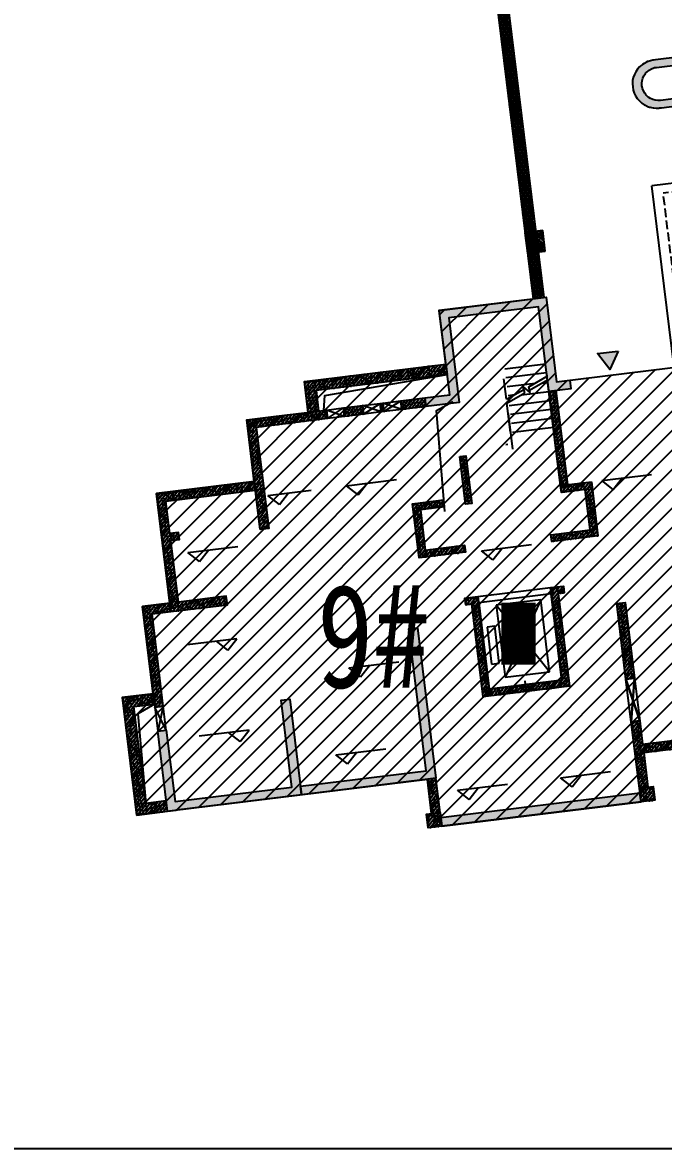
# Model space of a CAD drawing. Extents: x -1338203 to 1886333, y -783476 to 1038610.
# Drawn here: x 750137 to 768723, y -19335 to 13297 of the extents above; entities that cross this region are included whole.
import ezdxf
from ezdxf.enums import TextEntityAlignment as Align

# ---------------------------------------------------------------- set-up
doc = ezdxf.new("R2010")
doc.units = 0
doc.header["$LTSCALE"] = 1000
doc.header["$MEASUREMENT"] = 0
doc.linetypes.add('A-001-平面B2$0$__DASH', pattern=[0.35, 0.25, -0.1])
for name, color, linetype, plot in [('0A-X-AREA', 6, 'Continuous', False), ('A-001-主楼相对位置参照$0$AAD-A-MARK', 6, 'Continuous', False), ('A-001-主楼组合参照B1$0$0A-X-AREA', 6, 'Continuous', False), ('A-001-平面参照B1$0$AAD-A-PROOF', 30, 'Continuous', False), ('A-09-平面B1$0$A01-125-交通核文字编号B2$0$AAD-A-MARK', 6, 'Continuous', False), ('A-09-平面B1$0$AAD-A-MARK', 6, 'Continuous', False), ('S-09-墙柱B1_1(QB)$0$AAD-A-MARK', 6, 'Continuous', False), ('S001南区墙柱$0$S001-墙柱B1_1$0$0S-A-TIPS', 10, 'Continuous', False)]:
    doc.layers.add(name, color=color, linetype=linetype, plot=plot)
for name, color, linetype in [('A-001-平面参照B1$0$0G-NOTE', 4, 'Continuous'), ('A-001-车位参照B1$0$A-001-车位参照B1$0$0A-P-PKNG-CAR(A)', 43, 'Continuous'), ('A-09-平面B1$0$0A-A-SYMB-ELEV', 150, 'Continuous'), ('A-09-平面B1$0$0A-E-EVTR', 2, 'Continuous'), ('A-09-平面B1$0$0A-E-STRS', 2, 'Continuous'), ('A-09-平面B1$0$0A-O-HOLE', 52, 'Continuous'), ('A-09-平面B1$0$A01-125-交通核文字编号B2$0$0A-A-SYMB-ELEV', 150, 'Continuous'), ('A-FIRE', 7, 'Continuous'), ('p-a-core', 1, 'Continuous'), ('p-a-regular', 5, 'Continuous'), ('S-09-墙柱B1_1(QB)$0$0S-CC-LINE', 52, 'Continuous'), ('S-09-墙柱B1_1(QB)$0$0S-CW-HATCH', 251, 'Continuous'), ('S-09-墙柱B1_1(QB)$0$0S-CW-HATCH-UP', 251, 'Continuous'), ('S-09-墙柱B1_1(QB)$0$0S-CW-LINE', 72, 'Continuous'), ('S-09-墙柱B1_1(QB)$0$0S-S-HOLE', 55, 'Continuous'), ('S001南区墙柱$0$0S-CW-HATCH', 251, 'Continuous'), ('S001南区墙柱$0$0S-CW-HATCH-UP', 251, 'Continuous'), ('S001南区墙柱$0$0S-F-WALL-HATCH', 251, 'Continuous'), ('S001南区墙柱$0$0S-F-WALL-HATCH-UP', 251, 'Continuous'), ('S001南区墙柱$0$0S-F-WALL-LINE', 202, 'Continuous'), ('S001南区墙柱$0$S001-墙柱B1_1$0$0S-CC-LINE', 52, 'Continuous'), ('S001南区墙柱$0$S001-墙柱B1_1$0$0S-CW-HATCH-UP', 251, 'Continuous'), ('S001地下一墙柱$0$DIM', 3, 'Continuous'), ('地面指向箭头', 7, 'Continuous')]:
    doc.layers.add(name, color=color, linetype=linetype)
doc.styles.add('A-001-平面参照B1$0$AAD-HT', font='simhei.ttf', dxfattribs={"width": 0.6})
doc.styles.add('S001南区墙柱$0$S001-墙柱B1_1$0$AAD-S', font='aad-s.shx', dxfattribs={"width": 0.7, "bigfont": 'aad-hztxt.shx'})
pattern_1 = [(45, (-944324.16, 391978.14), (-53.0330086, 53.0330086), []), (50, (-944324.16, 391978.14), (215.178055, -18.82564), [22.5, -247.5]), (355, (-944324.16, 391978.14), (-41.6254, 225.65764), [18, -198]), (100.4514, (-944306.23, 391976.57), (173.552815, 206.831863), [19.122057, -210.342634]), (46.1842, (-944324.16, 392038.14), (320.172315, -49.655704), [33.75, -371.25]), (96.6356, (-944297.48, 392034), (280.39881, 292.23536), [28.68309, -315.5139]), (351.1842, (-944324.16, 392038.14), (280.39858, 292.23558), [27, -297]), (21, (-944294.16, 392023.14), (179.072116, -120.785667), [22.5, -247.5]), (326, (-944294.16, 392023.14), (72.9946, 217.545014), [18, -198]), (71.4514, (-944279.24, 392013.08), (252.06679, 96.75915), [19.122057, -210.342634]), (37.5, (-944324.16, 391978.14), (3.6479566, 99.868156), [0, -195.6, 0, -201, 0, -198.75]), (7.5, (-944324.16, 391978.14), (78.920861, 118.323514), [0, -114.6, 0, -191.1, 0, -75.75]), (327.5, (-944391.06, 391978.14), (160.146731, -6.7664615), [0, -75, 0, -234, 0, -310.5]), (317.5, (-944421.06, 391978.14), (174.95585, 30.031495), [0, -97.5, 0, -155.4, 0, -220.5])]
pattern_2 = [(45, (-21700, 0), (-53.033, 53.033), []), (50, (-21700, 0), (215.178, -18.8256), [22.5, -247.5]), (355, (-21700, 0), (-41.6254, 225.6576), [18, -198]), (100.4514, (-21682.07, -1.57), (173.5528, 206.832), [19.122, -210.3426]), (46.1842, (-21700, 60), (320.1723, -49.6557), [33.75, -371.25]), (96.6356, (-21673.32, 55.86), (280.399, 292.2354), [28.683, -315.514]), (351.1842, (-21700, 60), (280.3986, 292.2356), [27, -297]), (21, (-21670, 45), (179.0721, -120.7857), [22.5, -247.5]), (326, (-21670, 45), (72.9946, 217.545), [18, -198]), (71.4514, (-21655.08, 34.93), (252.0668, 96.7591), [19.122, -210.3426]), (37.5, (-21700, 0), (3.64796, 99.86816), [0, -195.6, 0, -201, 0, -198.75]), (7.5, (-21700, 0), (78.92086, 118.3235), [0, -114.6, 0, -191.1, 0, -75.75]), (327.5, (-21766.9, 0), (160.14673, -6.76646), [0, -75, 0, -234, 0, -310.5]), (317.5, (-21796.9, 0), (174.9559, 30.0315), [0, -97.5, 0, -155.4, 0, -220.5])]

# ---------------------------------------------------------------- blocks, each defined once
blk = doc.blocks.new('A-001-平面参照B1')
at = {"layer": 'A-001-平面参照B1$0$AAD-A-PROOF', "ltscale": 0.002}
blk.add_lwpolyline([(-1650, -299683), (-1154, -299620), (-1080, -300217), (-1577, -300278), (-1651, -299683)], dxfattribs=at)
at = {"layer": 'A-001-平面参照B1$0$0G-NOTE', "style": 'A-001-平面参照B1$0$AAD-HT', "width": 0.8}
blk.add_text('9#', height=3000, rotation=0, dxfattribs=at).set_placement((-7691, -311370), align=Align.MIDDLE_LEFT)
blk = doc.blocks.new('S001南区墙柱$0$AAD_BLOCK_20230215093950878')
at = {"layer": 'S001南区墙柱$0$0S-CW-HATCH'}
h = blk.add_hatch(color=256, dxfattribs=at)
h.dxf.hatch_style = 1
h.paths.add_polyline_path([(-300, -250), (300, -250), (300, 250), (-300, 250)])
at = {"layer": 'S001南区墙柱$0$0S-CW-HATCH-UP'}
h = blk.add_hatch(dxfattribs=at)
h.set_pattern_fill('钢筋混凝土', color=256, scale=30, pattern_type=2)
h.set_pattern_definition([(45, (-42203.53, -84001.15), (-106.06602, 106.06602), []), (50, (-42203.53, -84001.15), (215.17805, -18.82564), [22.5, -247.5]), (355, (-42203.53, -84001.15), (-41.6254, 225.65764), [18, -198]), (100.4514, (-42185.6, -84002.72), (173.5528, 206.83186), [19.12206, -210.34263]), (46.1842, (-42203.53, -83941.15), (320.1723, -49.6557), [33.75, -371.25]), (96.6356, (-42176.85, -83945.3), (280.3988, 292.2354), [28.6831, -315.5139]), (351.1842, (-42203.53, -83941.15), (280.3986, 292.2356), [27, -297]), (21, (-42173.53, -83956.15), (179.0721, -120.78567), [22.5, -247.5]), (326, (-42173.53, -83956.15), (72.9946, 217.545), [18, -198]), (71.4514, (-42158.6, -83966.21), (252.0668, 96.75915), [19.12206, -210.34263]), (37.5, (-42203.53, -84001.15), (3.647957, 99.868156), [1.5, -195.6, 1.5, -201, 1.5, -198.75]), (7.5, (-42203.53, -84001.15), (78.92086, 118.32351), [1.5, -114.6, 1.5, -191.1, 1.5, -75.75]), (327.5, (-42270.43, -84001.15), (160.14673, -6.76646), [1.5, -75, 1.5, -234, 1.5, -310.5]), (317.5, (-42300.43, -84001.15), (174.95585, 30.0315), [1.5, -97.5, 1.5, -155.4, 1.5, -220.5])])
h.paths.add_polyline_path([(-300, -250), (300, -250), (300, 250), (-300, 250)])
at = {"layer": 'S001南区墙柱$0$S001-墙柱B1_1$0$0S-CW-HATCH-UP', "transparency": 33554661}
h = blk.add_hatch(dxfattribs=at)
h.set_pattern_fill('钢筋混凝土', color=0, scale=30)
h.set_pattern_definition([(45, (48108.52, -15514.205), (-53.03301, 53.03301), []), (50, (48108.52, -15514.2), (215.17805, -18.82564), [22.5, -247.5]), (355, (48108.52, -15514.2), (-41.6254, 225.6576), [18, -198]), (100.4514, (48126.45, -15515.77), (173.5528, 206.8319), [19.1221, -210.3426]), (46.1842, (48108.52, -15454.2), (320.1723, -49.6557), [33.75, -371.25]), (96.6356, (48135.2, -15458.34), (280.3988, 292.2354), [28.683, -315.514]), (351.1842, (48108.52, -15454.2), (280.3986, 292.2356), [27, -297]), (21, (48138.52, -15469.2), (179.0721, -120.78567), [22.5, -247.5]), (326, (48138.52, -15469.2), (72.9946, 217.545), [18, -198]), (71.4514, (48153.44, -15479.27), (252.0668, 96.75915), [19.1221, -210.3426]), (37.5, (48108.52, -15514.205), (3.64796, 99.86816), [0, -195.6, 0, -201, 0, -198.75]), (7.5, (48108.52, -15514.2), (78.92086, 118.32351), [0, -114.6, 0, -191.1, 0, -75.75]), (327.5, (48041.62, -15514.205), (160.14673, -6.76646), [0, -75, 0, -234, 0, -310.5]), (317.5, (48011.62, -15514.2), (174.95585, 30.0315), [0, -97.5, 0, -155.4, 0, -220.5])])
h.paths.add_polyline_path([(-300, -250), (300, -250), (300, 250), (-300, 250)])
at = {"layer": 'S001南区墙柱$0$S001-墙柱B1_1$0$0S-A-TIPS'}
for p, q in [((-300, 250), (300, -250)), ((300, 250), (-300, -250))]:
    blk.add_line(p, q, dxfattribs=at)
at = {"layer": 'S001南区墙柱$0$S001-墙柱B1_1$0$0S-CC-LINE'}
blk.add_lwpolyline([(-300, -250), (300, -250), (300, 250), (-300, 250)], close=True, dxfattribs=at)
at = {"layer": 'S001南区墙柱$0$S001-墙柱B1_1$0$0S-A-TIPS', "style": 'S001南区墙柱$0$S001-墙柱B1_1$0$AAD-S', "width": 0.7}
blk.add_text('500x600', height=75, dxfattribs=at).set_placement((-45, -187), align=Align.MIDDLE_CENTER)
blk = doc.blocks.new('S001南区墙柱')
at = {"layer": 'S001南区墙柱$0$0S-F-WALL-HATCH'}
h = blk.add_hatch(color=256, dxfattribs=at)
h.dxf.hatch_style = 1
h.paths.add_polyline_path([(30304, 68261), (31072, 68261), (36324, 25487), (335, 21067), (1996, 7539), (1698, 7502), (0, 21328), (35990, 25748), (30805, 67961), (30304, 67961)])
at = {"layer": 'S001南区墙柱$0$0S-F-WALL-HATCH-UP'}
h = blk.add_hatch(dxfattribs=at)
h.set_pattern_fill('NET3', color=256, scale=30)
h.set_pattern_definition([(0, (0, 0), (0, 95.25), []), (60, (0, 0), (-82.48892, 47.625), []), (120, (0, 0), (-82.48892, -47.625), [])])
h.paths.add_polyline_path([(30304, 68261), (31072, 68261), (36324, 25487), (335, 21067), (1996, 7539), (1698, 7502), (0, 21328), (35990, 25748), (30805, 67961), (30304, 67961)])
at = {"layer": 'S001南区墙柱$0$0S-F-WALL-LINE', "elevation": 3370}
blk.add_lwpolyline([(30304, 68261), (31072, 68261), (36324, 25487), (335, 21067), (1996, 7539), (1698, 7502), (0, 21328), (35990, 25748), (30805, 67961), (30304, 67961)], close=True, dxfattribs=at)
at = {"rotation": 97.16641727359904}
blk.add_blockref('S001南区墙柱$0$AAD_BLOCK_20230215093950878', (1749, 9151, 3370), dxfattribs=at)
blk = doc.blocks.new('S-09-墙柱B1_1(QB)')
at = {"layer": 'S-09-墙柱B1_1(QB)$0$0S-CW-HATCH'}
h = blk.add_hatch(color=256, dxfattribs=at)
h.dxf.hatch_style = 1
h.paths.add_polyline_path([(-23590, 8690), (-22860, 8690), (-22860, 11160), (-19740, 11160), (-19740, 8690), (-19350, 8690), (-19350, 8440), (-19990, 8440), (-19990, 10910), (-22610, 10910), (-22610, 8440), (-23590, 8440)])
h = blk.add_hatch(color=256, dxfattribs=at)
h.dxf.hatch_style = 1
h.paths.add_polyline_path([(-22860, 9290), (-26690, 9290), (-26690, 8690), (-26990, 8690), (-26990, 9590), (-22860, 9590)])
h = blk.add_hatch(color=256, dxfattribs=at)
h.dxf.hatch_style = 1
h.paths.add_polyline_path([(-28790, 5490), (-28790, 8690), (-28010, 8690), (-28010, 8440), (-28540, 8440), (-28540, 5490)])
h = blk.add_hatch(color=256, dxfattribs=at)
h.dxf.hatch_style = 1
h.paths.add_polyline_path([(-28010, 8690), (-26460, 8690), (-26460, 8440), (-28010, 8440)])
h = blk.add_hatch(color=256, dxfattribs=at)
h.dxf.hatch_style = 1
h.paths.add_polyline_path([(-25960, 8690), (-25410, 8690), (-25410, 8440), (-25960, 8440)])
h = blk.add_hatch(color=256, dxfattribs=at)
h.dxf.hatch_style = 1
h.paths.add_polyline_path([(-24890, 8690), (-24810, 8690), (-24810, 8440), (-24890, 8440)])
h = blk.add_hatch(color=256, dxfattribs=at)
h.dxf.hatch_style = 1
h.paths.add_polyline_path([(-24291, 8690), (-23590, 8690), (-23590, 8440), (-24291, 8440)])
h = blk.add_hatch(color=256, dxfattribs=at)
h.dxf.hatch_style = 1
h.paths.add_polyline_path([(-19790, 5690), (-19990, 5690), (-19990, 8440), (-19790, 8440)])
h = blk.add_hatch(color=256, dxfattribs=at)
h.dxf.hatch_style = 1
h.paths.add_polyline_path([(-28790, 6640), (-28790, 6890), (-31650, 6890), (-31650, 3440), (-30000, 3440), (-30000, 3690), (-31400, 3690), (-31400, 5490), (-31150, 5490), (-31150, 5690), (-31400, 5690), (-31400, 6640)])
h = blk.add_hatch(color=256, dxfattribs=at)
h.dxf.hatch_style = 1
h.paths.add_polyline_path([(-22790, 6880), (-22610, 6880), (-22610, 5490), (-22790, 5490)])
h = blk.add_hatch(color=256, dxfattribs=at)
h.dxf.hatch_style = 1
h.paths.add_polyline_path([(-24110, 4310), (-22960, 4310), (-22960, 4110), (-23140, 4110), (-24310, 4110), (-24310, 5690), (-23410, 5690), (-23410, 5490), (-24110, 5490)])
h = blk.add_hatch(color=256, dxfattribs=at)
h.dxf.hatch_style = 1
h.paths.add_polyline_path([(-19090, 5690), (-19090, 4110), (-20260, 4110), (-20440, 4110), (-20440, 4310), (-19290, 4310), (-19290, 5490), (-19990, 5490), (-19990, 5690)])
h = blk.add_hatch(color=256, dxfattribs=at)
h.dxf.hatch_style = 1
h.paths.add_polyline_path([(-31650, 3690), (-32450, 3690), (-32450, 750), (-32200, 750), (-32200, 3440), (-31650, 3440)])
h = blk.add_hatch(color=256, dxfattribs=at)
h.dxf.hatch_style = 1
h.paths.add_polyline_path([(-20640, 2790), (-20260, 2790), (-20260, 2590), (-20440, 2590), (-20440, -110), (-22960, -110), (-22960, 2590), (-23140, 2590), (-23140, 2790), (-22760, 2790), (-22760, 90), (-20640, 90)])
h = blk.add_hatch(color=256, dxfattribs=at)
h.dxf.hatch_style = 1
h.paths.add_polyline_path([(-24610, -2290), (-28540, -2290), (-28540, -2040), (-24860, -2040), (-24860, 2100), (-24610, 2100)])
h = blk.add_hatch(color=256, dxfattribs=at)
h.dxf.hatch_style = 1
h.paths.add_polyline_path([(-18790, 2100), (-18540, 2100), (-18540, -110), (-18790, -110)])
h = blk.add_hatch(color=256, dxfattribs=at)
h.dxf.hatch_style = 1
h.paths.add_polyline_path([(-32450, -1990), (-33050, -1990), (-33050, 840), (-32450, 840), (-32450, 1140), (-33350, 1140), (-33350, -2290), (-32450, -2290)])
h = blk.add_hatch(color=256, dxfattribs=at)
h.dxf.hatch_style = 1
h.paths.add_polyline_path([(-32450, -2290), (-32450, 50), (-32200, 50), (-32200, -2040), (-28790, -2040), (-28790, 500), (-28540, 500), (-28540, -2290), (-32200, -2290)])
h = blk.add_hatch(color=256, dxfattribs=at)
h.dxf.hatch_style = 1
h.paths.add_polyline_path([(-18540, -2040), (-18540, -1360), (-18790, -1360), (-18790, -2290), (-14860, -2290), (-14860, -2040)])
h = blk.add_hatch(color=256, dxfattribs=at)
h.dxf.hatch_style = 1
h.paths.add_polyline_path([(-24610, -2290), (-24860, -2290), (-24860, -3290), (-24610, -3290)])
h = blk.add_hatch(color=256, dxfattribs=at)
h.dxf.hatch_style = 1
h.paths.add_polyline_path([(-18540, -3290), (-18790, -3290), (-18790, -2290), (-18540, -2290)])
h = blk.add_hatch(color=256, dxfattribs=at)
h.dxf.hatch_style = 1
h.paths.add_polyline_path([(-25010, -3290), (-24610, -3290), (-24610, -3690), (-25010, -3690)])
h = blk.add_hatch(color=256, dxfattribs=at)
h.dxf.hatch_style = 1
h.paths.add_polyline_path([(-24610, -3690), (-18790, -3690), (-18790, -3440), (-24610, -3440)])
h = blk.add_hatch(color=256, dxfattribs=at)
h.dxf.hatch_style = 1
h.paths.add_polyline_path([(-18790, -3290), (-18390, -3290), (-18390, -3690), (-18790, -3690)])
at = {"layer": 'S-09-墙柱B1_1(QB)$0$0S-CW-HATCH-UP'}
h = blk.add_hatch(dxfattribs=at)
h.set_pattern_fill('钢筋混凝土', color=256, scale=30)
h.set_pattern_definition(pattern_2)
h.paths.add_polyline_path([(-23590, 8690), (-22860, 8690), (-22860, 11160), (-19740, 11160), (-19740, 8690), (-19350, 8690), (-19350, 8440), (-19990, 8440), (-19990, 10910), (-22610, 10910), (-22610, 8440), (-23590, 8440)])
h = blk.add_hatch(dxfattribs=at)
h.set_pattern_fill('钢筋混凝土', color=256, scale=30)
h.set_pattern_definition([(45, (1e-07, -3656.36), (-53.033, 53.033), []), (50, (1e-07, -3656.36), (215.1781, -18.8256), [22.5, -247.5]), (355, (1e-07, -3656.36), (-41.6254, 225.6576), [18, -198]), (100.4514, (17.93, -3657.93), (173.5528, 206.8319), [19.122, -210.3426]), (46.1842, (1e-07, -3596.36), (320.1723, -49.6557), [33.75, -371.25]), (96.6356, (26.68, -3600.5), (280.3988, 292.2354), [28.683, -315.514]), (351.1842, (1e-07, -3596.36), (280.3986, 292.2356), [27, -297]), (21, (30, -3611.36), (179.0721, -120.7857), [22.5, -247.5]), (326, (30, -3611.36), (72.9946, 217.545), [18, -198]), (71.4514, (44.92, -3621.42), (252.0668, 96.7591), [19.122, -210.3426]), (37.5, (1e-07, -3656.36), (3.64796, 99.86816), [0, -195.6, 0, -201, 0, -198.75]), (7.5, (1e-07, -3656.36), (78.92086, 118.3235), [0, -114.6, 0, -191.1, 0, -75.75]), (327.5, (-66.9, -3656.36), (160.14673, -6.76646), [0, -75, 0, -234, 0, -310.5]), (317.5, (-96.9, -3656.36), (174.95585, 30.0315), [0, -97.5, 0, -155.4, 0, -220.5])])
h.paths.add_polyline_path([(-22860, 9290), (-26690, 9290), (-26690, 8690), (-26990, 8690), (-26990, 9590), (-22860, 9590)])
h = blk.add_hatch(dxfattribs=at)
h.set_pattern_fill('钢筋混凝土', color=256, scale=30)
h.set_pattern_definition(pattern_2)
h.paths.add_polyline_path([(-28790, 5490), (-28790, 8690), (-28010, 8690), (-28010, 8440), (-28540, 8440), (-28540, 5490)])
h = blk.add_hatch(dxfattribs=at)
h.set_pattern_fill('钢筋混凝土', color=256, scale=30)
h.set_pattern_definition([(45, (-21700, 49394.454), (-53.03301, 53.03301), []), (50, (-21700, 49394.45), (215.17805, -18.82564), [22.5, -247.5]), (355, (-21700, 49394.45), (-41.6254, 225.6576), [18, -198]), (100.4514, (-21682.07, 49392.89), (173.5528, 206.8319), [19.122, -210.3426]), (46.1842, (-21700, 49454.45), (320.1723, -49.6557), [33.75, -371.25]), (96.6356, (-21673.32, 49450.32), (280.3988, 292.2354), [28.683, -315.514]), (351.1842, (-21700, 49454.45), (280.3986, 292.2356), [27, -297]), (21, (-21670, 49439.45), (179.0721, -120.7857), [22.5, -247.5]), (326, (-21670, 49439.45), (72.9946, 217.545), [18, -198]), (71.4514, (-21655.08, 49429.39), (252.0668, 96.7591), [19.122, -210.3426]), (37.5, (-21700, 49394.454), (3.64796, 99.86816), [0, -195.6, 0, -201, 0, -198.75]), (7.5, (-21700, 49394.45), (78.92086, 118.3235), [0, -114.6, 0, -191.1, 0, -75.75]), (327.5, (-21766.9, 49394.454), (160.14673, -6.76646), [0, -75, 0, -234, 0, -310.5]), (317.5, (-21796.9, 49394.45), (174.95585, 30.0315), [0, -97.5, 0, -155.4, 0, -220.5])])
h.paths.add_polyline_path([(-28010, 8690), (-26460, 8690), (-26460, 8440), (-28010, 8440)])
h = blk.add_hatch(dxfattribs=at)
h.set_pattern_fill('钢筋混凝土', color=256, scale=30)
h.set_pattern_definition([(45, (-19650.21, 49394.454), (-53.03301, 53.03301), []), (50, (-19650.21, 49394.45), (215.17805, -18.82564), [22.5, -247.5]), (355, (-19650.2, 49394.45), (-41.6254, 225.6576), [18, -198]), (100.4514, (-19632.28, 49392.89), (173.5528, 206.8319), [19.122, -210.3426]), (46.1842, (-19650.2, 49454.45), (320.1723, -49.6557), [33.75, -371.25]), (96.6356, (-19623.53, 49450.32), (280.3988, 292.2354), [28.683, -315.514]), (351.1842, (-19650.2, 49454.45), (280.3986, 292.2356), [27, -297]), (21, (-19620.21, 49439.45), (179.0721, -120.7857), [22.5, -247.5]), (326, (-19620.2, 49439.45), (72.9946, 217.545), [18, -198]), (71.4514, (-19605.29, 49429.39), (252.0668, 96.7591), [19.122, -210.3426]), (37.5, (-19650.21, 49394.454), (3.64796, 99.86816), [0, -195.6, 0, -201, 0, -198.75]), (7.5, (-19650.21, 49394.45), (78.92086, 118.3235), [0, -114.6, 0, -191.1, 0, -75.75]), (327.5, (-19717.11, 49394.454), (160.14673, -6.76646), [0, -75, 0, -234, 0, -310.5]), (317.5, (-19747.11, 49394.45), (174.95585, 30.0315), [0, -97.5, 0, -155.4, 0, -220.5])])
h.paths.add_polyline_path([(-25960, 8690), (-25410, 8690), (-25410, 8440), (-25960, 8440)])
h = blk.add_hatch(dxfattribs=at)
h.set_pattern_fill('钢筋混凝土', color=256, scale=30)
h.set_pattern_definition([(45, (-18580, 49394.455), (-53.03301, 53.03301), []), (50, (-18580, 49394.46), (215.17805, -18.82564), [22.5, -247.5]), (355, (-18580, 49394.46), (-41.6254, 225.6576), [18, -198]), (100.4514, (-18562.07, 49392.89), (173.5528, 206.8319), [19.122, -210.3426]), (46.1842, (-18580, 49454.46), (320.1723, -49.6557), [33.75, -371.25]), (96.6356, (-18553.32, 49450.32), (280.3988, 292.2354), [28.683, -315.514]), (351.1842, (-18580, 49454.46), (280.3986, 292.2356), [27, -297]), (21, (-18550, 49439.46), (179.0721, -120.7857), [22.5, -247.5]), (326, (-18550, 49439.46), (72.9946, 217.545), [18, -198]), (71.4514, (-18535.08, 49429.4), (252.0668, 96.7591), [19.122, -210.3426]), (37.5, (-18580, 49394.455), (3.64796, 99.86816), [0, -195.6, 0, -201, 0, -198.75]), (7.5, (-18580, 49394.46), (78.92086, 118.3235), [0, -114.6, 0, -191.1, 0, -75.75]), (327.5, (-18646.9, 49394.455), (160.14673, -6.76646), [0, -75, 0, -234, 0, -310.5]), (317.5, (-18676.9, 49394.46), (174.95585, 30.0315), [0, -97.5, 0, -155.4, 0, -220.5])])
h.paths.add_polyline_path([(-24890, 8690), (-24810, 8690), (-24810, 8440), (-24890, 8440)])
h = blk.add_hatch(dxfattribs=at)
h.set_pattern_fill('钢筋混凝土', color=256, scale=30)
h.set_pattern_definition([(45, (-17980.575, 49394.455), (-53.03301, 53.03301), []), (50, (-17980.58, 49394.46), (215.17805, -18.82564), [22.5, -247.5]), (355, (-17980.58, 49394.46), (-41.6254, 225.6576), [18, -198]), (100.4514, (-17962.64, 49392.89), (173.5528, 206.8319), [19.122, -210.3426]), (46.1842, (-17980.58, 49454.46), (320.1723, -49.6557), [33.75, -371.25]), (96.6356, (-17953.9, 49450.32), (280.3988, 292.2354), [28.683, -315.514]), (351.1842, (-17980.58, 49454.46), (280.3986, 292.2356), [27, -297]), (21, (-17950.58, 49439.46), (179.0721, -120.7857), [22.5, -247.5]), (326, (-17950.58, 49439.46), (72.9946, 217.545), [18, -198]), (71.4514, (-17935.65, 49429.4), (252.0668, 96.7591), [19.122, -210.3426]), (37.5, (-17980.575, 49394.455), (3.64796, 99.86816), [0, -195.6, 0, -201, 0, -198.75]), (7.5, (-17980.58, 49394.46), (78.92086, 118.3235), [0, -114.6, 0, -191.1, 0, -75.75]), (327.5, (-18047.475, 49394.455), (160.14673, -6.76646), [0, -75, 0, -234, 0, -310.5]), (317.5, (-18077.48, 49394.46), (174.95585, 30.0315), [0, -97.5, 0, -155.4, 0, -220.5])])
h.paths.add_polyline_path([(-24291, 8690), (-23590, 8690), (-23590, 8440), (-24291, 8440)])
h = blk.add_hatch(dxfattribs=at)
h.set_pattern_fill('钢筋混凝土', color=256, scale=30)
h.set_pattern_definition([(45, (-5384108.416, 751130.85), (-53.0330086, 53.0330086), []), (50, (-5384108.42, 751130.85), (215.178055, -18.8256405), [22.5, -247.5]), (355, (-5384108.42, 751130.85), (-41.6254, 225.65764), [18, -198]), (100.4514, (-5384090.48, 751129.28), (173.5528145, 206.831863), [19.122057, -210.342634]), (46.1842, (-5384108.42, 751190.85), (320.172315, -49.655704), [33.75, -371.25]), (96.6356, (-5384081.73, 751186.7), (280.398812, 292.235361), [28.683086, -315.5139]), (351.1842, (-5384108.4, 751190.85), (280.398584, 292.23558), [27, -297]), (21, (-5384078.42, 751175.85), (179.0721156, -120.785667), [22.5, -247.5]), (326, (-5384078.42, 751175.85), (72.9946, 217.5450135), [18, -198]), (71.4514, (-5384063.5, 751165.79), (252.0667886, 96.759149), [19.122057, -210.342634]), (37.5, (-5384108.416, 751130.85), (3.6479566, 99.8681561), [0, -195.6, 0, -201, 0, -198.75]), (7.5, (-5384108.42, 751130.85), (78.9208612, 118.3235136), [0, -114.6, 0, -191.1, 0, -75.75]), (327.5, (-5384175.316, 751130.85), (160.1467309, -6.7664615), [0, -75, 0, -234, 0, -310.5]), (317.5, (-5384205.32, 751130.85), (174.9558508, 30.0314947), [0, -97.5, 0, -155.4, 0, -220.5])])
h.paths.add_polyline_path([(-19790, 5690), (-19990, 5690), (-19990, 8440), (-19790, 8440)])
h = blk.add_hatch(dxfattribs=at)
h.set_pattern_fill('钢筋混凝土', color=256, scale=30)
h.set_pattern_definition(pattern_1)
h.paths.add_polyline_path([(-28790, 6640), (-28790, 6890), (-31650, 6890), (-31650, 3440), (-30000, 3440), (-30000, 3690), (-31400, 3690), (-31400, 5490), (-31150, 5490), (-31150, 5690), (-31400, 5690), (-31400, 6640)])
h = blk.add_hatch(dxfattribs=at)
h.set_pattern_fill('钢筋混凝土', color=256, scale=30)
h.set_pattern_definition([(45, (-21700, 0), (-53.033, 53.033), []), (50, (-21700, 0), (215.178, -18.8256), [22.5, -247.5]), (355, (-21700, 0), (-41.6254, 225.6576), [18, -198]), (100.4514, (-21682.07, -1.57), (173.553, 206.832), [19.122, -210.3426]), (46.184, (-21700, 60), (320.172, -49.656), [33.75, -371.25]), (96.6356, (-21673.32, 55.86), (280.399, 292.235), [28.683, -315.514]), (351.184, (-21700, 60), (280.399, 292.236), [27, -297]), (21, (-21670, 45), (179.072, -120.7857), [22.5, -247.5]), (326, (-21670, 45), (72.9946, 217.545), [18, -198]), (71.4514, (-21655.08, 34.93), (252.067, 96.759), [19.122, -210.3426]), (37.5, (-21700, 0), (3.64796, 99.86816), [0, -195.6, 0, -201, 0, -198.75]), (7.5, (-21700, 0), (78.9209, 118.3235), [0, -114.6, 0, -191.1, 0, -75.75]), (327.5, (-21766.9, 0), (160.1467, -6.7665), [0, -75, 0, -234, 0, -310.5]), (317.5, (-21796.9, 0), (174.9559, 30.0315), [0, -97.5, 0, -155.4, 0, -220.5])])
h.paths.add_polyline_path([(-22790, 6880), (-22610, 6880), (-22610, 5490), (-22790, 5490)])
h = blk.add_hatch(dxfattribs=at)
h.set_pattern_fill('钢筋混凝土', color=256, scale=30)
h.set_pattern_definition(pattern_2)
h.paths.add_polyline_path([(-24110, 4310), (-22960, 4310), (-22960, 4110), (-23140, 4110), (-24310, 4110), (-24310, 5690), (-23410, 5690), (-23410, 5490), (-24110, 5490)])
h = blk.add_hatch(dxfattribs=at)
h.set_pattern_fill('钢筋混凝土', color=256, scale=30)
h.set_pattern_definition(pattern_2)
h.paths.add_polyline_path([(-19090, 5690), (-19090, 4110), (-20260, 4110), (-20440, 4110), (-20440, 4310), (-19290, 4310), (-19290, 5490), (-19990, 5490), (-19990, 5690)])
h = blk.add_hatch(dxfattribs=at)
h.set_pattern_fill('钢筋混凝土', color=256, scale=30)
h.set_pattern_definition(pattern_2)
h.paths.add_polyline_path([(-31650, 3690), (-32450, 3690), (-32450, 750), (-32200, 750), (-32200, 3440), (-31650, 3440)])
h = blk.add_hatch(dxfattribs=at)
h.set_pattern_fill('钢筋混凝土', color=256, scale=30)
h.set_pattern_definition(pattern_1)
h.paths.add_polyline_path([(-20640, 2790), (-20260, 2790), (-20260, 2590), (-20440, 2590), (-20440, -110), (-22960, -110), (-22960, 2590), (-23140, 2590), (-23140, 2790), (-22760, 2790), (-22760, 90), (-20640, 90)])
h = blk.add_hatch(dxfattribs=at)
h.set_pattern_fill('钢筋混凝土', color=256, scale=30)
h.set_pattern_definition(pattern_1)
h.paths.add_polyline_path([(-24610, -2290), (-28540, -2290), (-28540, -2040), (-24860, -2040), (-24860, 2100), (-24610, 2100)])
h = blk.add_hatch(dxfattribs=at)
h.set_pattern_fill('钢筋混凝土', color=256, scale=30)
h.set_pattern_definition([(45, (-21700, 1e-11), (-53.033, 53.033), []), (50, (-21700, 1e-11), (215.178, -18.826), [22.5, -247.5]), (355, (-21700, 1e-11), (-41.625, 225.658), [18, -198]), (100.4514, (-21682.07, -1.57), (173.553, 206.832), [19.122, -210.343]), (46.184, (-21700, 60), (320.172, -49.656), [33.75, -371.25]), (96.636, (-21673.32, 55.86), (280.4, 292.235), [28.683, -315.514]), (351.184, (-21700, 60), (280.4, 292.236), [27, -297]), (21, (-21670, 45), (179.072, -120.786), [22.5, -247.5]), (326, (-21670, 45), (72.995, 217.545), [18, -198]), (71.4514, (-21655.08, 34.93), (252.067, 96.759), [19.122, -210.343]), (37.5, (-21700, 1e-11), (3.648, 99.8682), [0, -195.6, 0, -201, 0, -198.75]), (7.5, (-21700, 1e-11), (78.921, 118.3235), [0, -114.6, 0, -191.1, 0, -75.75]), (327.5, (-21766.9, 1e-11), (160.1467, -6.7665), [0, -75, 0, -234, 0, -310.5]), (317.5, (-21796.9, 1e-11), (174.956, 30.0315), [0, -97.5, 0, -155.4, 0, -220.5])])
h.paths.add_polyline_path([(-18790, 2100), (-18540, 2100), (-18540, -110), (-18790, -110)])
h = blk.add_hatch(dxfattribs=at)
h.set_pattern_fill('钢筋混凝土', color=256, scale=30)
h.set_pattern_definition([(45, (7851.425, -0.0007), (-53.03301, 53.03301), []), (50, (7851.43, -0.0007), (215.17805, -18.82564), [22.5, -247.5]), (355, (7851.43, -0.0007), (-41.6254, 225.6576), [18, -198]), (100.4514, (7869.36, -1.57), (173.5528, 206.8319), [19.122, -210.3426]), (46.1842, (7851.43, 60), (320.1723, -49.6557), [33.75, -371.25]), (96.6356, (7878.1, 55.86), (280.3988, 292.2354), [28.683, -315.514]), (351.1842, (7851.43, 60), (280.3986, 292.2356), [27, -297]), (21, (7881.43, 45), (179.0721, -120.7857), [22.5, -247.5]), (326, (7881.43, 45), (72.9946, 217.545), [18, -198]), (71.4514, (7896.35, 34.93), (252.0668, 96.7591), [19.122, -210.3426]), (37.5, (7851.425, -0.0007), (3.64796, 99.86816), [0, -195.6, 0, -201, 0, -198.75]), (7.5, (7851.43, -0.0007), (78.92086, 118.3235), [0, -114.6, 0, -191.1, 0, -75.75]), (327.5, (7784.525, -0.0007), (160.14673, -6.76646), [0, -75, 0, -234, 0, -310.5]), (317.5, (7754.53, -0.0007), (174.95585, 30.0315), [0, -97.5, 0, -155.4, 0, -220.5])])
h.paths.add_polyline_path([(-32450, -1990), (-33050, -1990), (-33050, 840), (-32450, 840), (-32450, 1140), (-33350, 1140), (-33350, -2290), (-32450, -2290)])
h = blk.add_hatch(dxfattribs=at)
h.set_pattern_fill('钢筋混凝土', color=256, scale=30)
h.set_pattern_definition(pattern_2)
h.paths.add_polyline_path([(-32450, -2290), (-32450, 50), (-32200, 50), (-32200, -2040), (-28790, -2040), (-28790, 500), (-28540, 500), (-28540, -2290), (-32200, -2290)])
h = blk.add_hatch(dxfattribs=at)
h.set_pattern_fill('钢筋混凝土', color=256, scale=30)
h.set_pattern_definition([(45, (-944324.16, 391978.14), (-53.0330086, 53.0330086), []), (50, (-944324.16, 391978.14), (215.178055, -18.82564), [22.5, -247.5]), (355, (-944324.16, 391978.14), (-41.6254, 225.65764), [18, -198]), (100.4514, (-944306.23, 391976.57), (173.552815, 206.831863), [19.122057, -210.342634]), (46.1842, (-944324.16, 392038.14), (320.172315, -49.655704), [33.75, -371.25]), (96.6356, (-944297.48, 392034), (280.39881, 292.23536), [28.68309, -315.5139]), (351.1842, (-944324.16, 392038.14), (280.39858, 292.23558), [27, -297]), (21, (-944294.16, 392023.14), (179.072116, -120.785667), [22.5, -247.5]), (326, (-944294.16, 392023.14), (72.9946, 217.545014), [18, -198]), (71.4514, (-944279.24, 392013.08), (252.06679, 96.75915), [19.122057, -210.342634]), (37.5, (-944324.16, 391978.14), (3.6479566, 99.868156), [0, -195.6, 0, -201, 0, -198.75]), (7.5, (-944324.16, 391978.14), (78.920861, 118.323514), [0, -114.6, 0, -191.1, 0, -75.75]), (327.5, (-944391.06, 391978.14), (160.146731, -6.7664615), [0, -75, 0, -234, 0, -310.5]), (317.5, (-944421.06, 391978.14), (174.95585, 30.031495), [0, -97.5, 0, -155.4, 0, -220.5])])
h.paths.add_polyline_path([(-18540, -2040), (-18540, -1360), (-18790, -1360), (-18790, -2290), (-14860, -2290), (-14860, -2040)])
h = blk.add_hatch(dxfattribs=at)
h.set_pattern_fill('钢筋混凝土', color=256, scale=30)
h.set_pattern_definition(pattern_1)
h.paths.add_polyline_path([(-24610, -2290), (-24860, -2290), (-24860, -3290), (-24610, -3290)])
h = blk.add_hatch(dxfattribs=at)
h.set_pattern_fill('钢筋混凝土', color=256, scale=30)
h.set_pattern_definition(pattern_1)
h.paths.add_polyline_path([(-18540, -3290), (-18790, -3290), (-18790, -2290), (-18540, -2290)])
h = blk.add_hatch(dxfattribs=at)
h.set_pattern_fill('钢筋混凝土', color=256, scale=30)
h.set_pattern_definition(pattern_1)
h.paths.add_polyline_path([(-25010, -3290), (-24610, -3290), (-24610, -3690), (-25010, -3690)])
h = blk.add_hatch(dxfattribs=at)
h.set_pattern_fill('钢筋混凝土', color=256, scale=30)
h.set_pattern_definition(pattern_1)
h.paths.add_polyline_path([(-24610, -3690), (-18790, -3690), (-18790, -3440), (-24610, -3440)])
h = blk.add_hatch(dxfattribs=at)
h.set_pattern_fill('钢筋混凝土', color=256, scale=30)
h.set_pattern_definition(pattern_1)
h.paths.add_polyline_path([(-18790, -3290), (-18390, -3290), (-18390, -3690), (-18790, -3690)])
at = {"layer": 'S-09-墙柱B1_1(QB)$0$0S-CC-LINE'}
for points in [[(-25010, -3290), (-24610, -3290), (-24610, -3690), (-25010, -3690)], [(-18790, -3290), (-18390, -3290), (-18390, -3690), (-18790, -3690)]]:
    blk.add_lwpolyline(points, close=True, dxfattribs=at)
at = {"layer": 'S-09-墙柱B1_1(QB)$0$0S-CW-LINE'}
blk.add_line((-32450, -2290), (-32200, -2290), dxfattribs=at)
for points in [[(-23590, 8690), (-22860, 8690), (-22860, 11160), (-19740, 11160), (-19740, 8690), (-19350, 8690), (-19350, 8440), (-19990, 8440), (-19990, 10910), (-22610, 10910), (-22610, 8440), (-23590, 8440)], [(-22860, 9290), (-26690, 9290), (-26690, 8690), (-26990, 8690), (-26990, 9590), (-22860, 9590)], [(-28010, 8690), (-26460, 8690), (-26460, 8440), (-28010, 8440)], [(-25960, 8690), (-25410, 8690), (-25410, 8440), (-25960, 8440)], [(-24890, 8690), (-24810, 8690), (-24810, 8440), (-24890, 8440)], [(-24291, 8690), (-23590, 8690), (-23590, 8440), (-24291, 8440)], [(-19790, 5690), (-19990, 5690), (-19990, 8440), (-19790, 8440)], [(-22790, 6880), (-22610, 6880), (-22610, 5490), (-22790, 5490)], [(-24110, 4310), (-22960, 4310), (-22960, 4110), (-23140, 4110), (-23140, 4110), (-24310, 4110), (-24310, 5690), (-23410, 5690), (-23410, 5490), (-24110, 5490)], [(-19090, 5690), (-19090, 4110), (-20260, 4110), (-20260, 4110), (-20440, 4110), (-20440, 4310), (-19290, 4310), (-19290, 5490), (-19990, 5490), (-19990, 5690)], [(-20640, 2790), (-20260, 2790), (-20260, 2590), (-20440, 2590), (-20440, -110), (-22960, -110), (-22960, 2590), (-23140, 2590), (-23140, 2790), (-22760, 2790), (-22760, 90), (-20640, 90)], [(-24610, -2290), (-28540, -2290), (-28540, -2040), (-24860, -2040), (-24860, 2100), (-24610, 2100)], [(-18790, 2100), (-18540, 2100), (-18540, -110), (-18790, -110)], [(-18540, -2040), (-14860, -2040), (-14860, -2290), (-18790, -2290), (-18790, -1360), (-18540, -1360)], [(-24610, -2290), (-24860, -2290), (-24860, -3290), (-24610, -3290)], [(-18540, -3290), (-18790, -3290), (-18790, -2290), (-18540, -2290)], [(-24610, -3690), (-18790, -3690), (-18790, -3440), (-24610, -3440)]]:
    blk.add_lwpolyline(points, close=True, dxfattribs=at)
at = {"layer": 'S-09-墙柱B1_1(QB)$0$0S-CW-LINE', "flags": 128}
for points in [[(-28790, 5490), (-28790, 8690), (-28010, 8690), (-28010, 8440), (-28540, 8440), (-28540, 5490)], [(-28790, 6640), (-28790, 6890), (-31650, 6890), (-31650, 3440), (-30000, 3440), (-30000, 3690), (-31400, 3690), (-31400, 5490), (-31150, 5490), (-31150, 5690), (-31400, 5690), (-31400, 6640)], [(-31650, 3690), (-32450, 3690), (-32450, 750), (-32200, 750), (-32200, 3440), (-31650, 3440)]]:
    blk.add_lwpolyline(points, close=True, dxfattribs=at)
at = {"layer": 'S-09-墙柱B1_1(QB)$0$0S-CW-LINE', "elevation": -1, "flags": 128}
blk.add_lwpolyline([(-32450, -1990), (-33050, -1990), (-33050, 840), (-32450, 840), (-32450, 1140), (-33350, 1140), (-33350, -2290), (-32450, -2290)], close=True, dxfattribs=at)
at = {"layer": 'S-09-墙柱B1_1(QB)$0$0S-CW-LINE'}
blk.add_polyline3d([(-32450, -2290, 0), (-32450, 50, 2850000), (-32200, 50, 2850000), (-32200, -2040, 0), (-28790, -2040, 0), (-28790, 500, 0), (-28540, 500, 0), (-28540, -2290, 0), (-32200, -2290, 0)], dxfattribs=at)
at = {"layer": 'S-09-墙柱B1_1(QB)$0$0S-S-HOLE'}
for points in [[(-25960, 8690), (-25960, 8440), (-26460, 8440), (-26460, 8690)], [(-24890, 8690), (-24890, 8440), (-25410, 8440), (-25410, 8690)], [(-24290, 8690), (-24290, 8440), (-24810, 8440), (-24810, 8690)], [(-18790, -110), (-18540, -110), (-18540, -1360), (-18790, -1360)]]:
    blk.add_lwpolyline(points, close=True, dxfattribs=at)
for points in [[(-25960, 8440), (-26460, 8690)], [(-26460, 8440), (-25960, 8690)], [(-24890, 8440), (-25410, 8690)], [(-25410, 8440), (-24890, 8690)], [(-24290, 8440), (-24810, 8690)], [(-24810, 8440), (-24290, 8690)], [(-18540, -110), (-18790, -1360)], [(-18540, -1360), (-18790, -110)]]:
    blk.add_lwpolyline(points, dxfattribs=at)
at = {"layer": 'S-09-墙柱B1_1(QB)$0$0S-S-HOLE', "elevation": 2850000}
blk.add_lwpolyline([(-32200, 750), (-32450, 750), (-32450, 50), (-32200, 50)], close=True, dxfattribs=at)
for points in [[(-32200, 750), (-32450, 50)], [(-32200, 50), (-32450, 750)]]:
    blk.add_lwpolyline(points, dxfattribs=at)
at = {"layer": 'S-09-墙柱B1_1(QB)$0$AAD-A-MARK'}
for q in [(-21900, 0), (-21900, 0), (-21900, 0), (-21700, 200), (-21700, 200), (-21700, 200), (-21700, 200), (-21700, 200), (-21700, 200), (-21700, 200), (-21700, 200), (-21700, 200), (-21700, 200), (-21700, 200), (-21500, 0), (-21500, 0), (-21500, 0), (-21500, 0), (-21500, 0), (-21500, 0), (-21500, 0), (-21500, 0)]:
    blk.add_line((-21700, 0), q, dxfattribs=at)
blk.add_circle((-21700, 0), 100, dxfattribs=at)
blk.add_circle((-21700, 0), 100, dxfattribs=at)
blk.add_circle((-21700, 0), 100, dxfattribs=at)
blk.add_circle((-21700, 0), 100, dxfattribs=at)
blk.add_circle((-21700, 0), 100, dxfattribs=at)
blk.add_circle((-21700, 0), 100, dxfattribs=at)
blk.add_circle((-21700, 0), 100, dxfattribs=at)
blk.add_circle((-21700, 0), 100, dxfattribs=at)
blk.add_circle((-21700, 0), 100, dxfattribs=at)
blk.add_circle((-21700, 0), 100, dxfattribs=at)
blk.add_circle((-21700, 0), 100, dxfattribs=at)
blk = doc.blocks.new('S001地下一墙柱')
at = {"layer": 'S001地下一墙柱$0$DIM', "color": 1, "elevation": 0, "flags": 128}
blk.add_lwpolyline([(-3024, -310228), (-920, -309970), (-591, -312650), (-2695, -312908)], close=True, dxfattribs=at)
blk.add_blockref('S001南区墙柱', (-3112, -309101, -3370))
at = {"rotation": 7.000495889377985}
blk.add_blockref('S-09-墙柱B1_1(QB)', (19906, -310223), dxfattribs=at)
blk = doc.blocks.new('JTDT')
at = {"layer": 'A-FIRE'}
h = blk.add_hatch(color=251, dxfattribs=at)
h.dxf.hatch_style = 1
h.paths.add_polyline_path([(189165, 82916), (189162, 82988), (189159, 82988), (189147, 83060), (189144, 83075), (189126, 83123), (189114, 83162), (189105, 83180), (189081, 83230), (189072, 83245), (189057, 83269), (189036, 83299), (189024, 83317), (189021, 83320), (189021, 83323), (188961, 83389), (188893, 83449), (188818, 83500), (188734, 83542), (188650, 83571), (188561, 83586), (188468, 83592), (188378, 83586), (188288, 83571), (188202, 83542), (188118, 83500), (188043, 83449), (187974, 83389), (187915, 83323), (187915, 83320), (187912, 83317), (187900, 83299), (187882, 83269), (187864, 83245), (187858, 83230), (187831, 83180), (187822, 83162), (187810, 83123), (187795, 83075), (187789, 83060), (187777, 82988), (187771, 82916), (187771, 82895), (187771, 82839), (187771, 81938), (187559, 81938), (187559, 81935), (187867, 80625), (187876, 80592), (187882, 80625), (188190, 81935), (187983, 81935), (187983, 81938), (187983, 82839), (187986, 82895), (187989, 82916), (188007, 82988), (188037, 83060), (188046, 83075), (188076, 83123), (188109, 83162), (188124, 83180), (188184, 83230), (188205, 83245), (188247, 83269), (188318, 83299), (188390, 83317), (188441, 83320), (188468, 83323), (188492, 83320), (188543, 83317), (188615, 83299), (188686, 83269), (188728, 83245), (188749, 83230), (188809, 83180), (188824, 83162), (188857, 83123), (188887, 83075), (188896, 83060), (188926, 82988), (188944, 82916), (188947, 82895), (188949, 82839), (188949, 80625), (189168, 80625), (189168, 82839), (189168, 82895)])
at = {"layer": '地面指向箭头', "color": 251, "linetype": 'Continuous'}
blk.add_lwpolyline([(189165, 82916), (189162, 82988), (189159, 82988), (189147, 83060), (189144, 83075), (189126, 83123), (189114, 83162), (189105, 83180), (189081, 83230), (189072, 83245), (189057, 83269), (189036, 83299), (189024, 83317), (189021, 83320), (189021, 83323), (188961, 83389), (188893, 83449), (188818, 83500), (188734, 83542), (188650, 83571), (188561, 83586), (188468, 83592), (188378, 83586), (188288, 83571), (188202, 83542), (188118, 83500), (188043, 83449), (187974, 83389), (187915, 83323), (187915, 83320), (187912, 83317), (187900, 83299), (187882, 83269), (187864, 83245), (187858, 83230), (187831, 83180), (187822, 83162), (187810, 83123), (187795, 83075), (187789, 83060), (187777, 82988), (187771, 82916), (187771, 82895), (187771, 82839), (187771, 81938), (187559, 81938), (187559, 81935), (187867, 80625), (187876, 80592), (187882, 80625), (188190, 81935), (187983, 81935), (187983, 81938), (187983, 82839), (187986, 82895), (187989, 82916), (188007, 82988), (188037, 83060), (188046, 83075), (188076, 83123), (188109, 83162), (188124, 83180), (188184, 83230), (188205, 83245), (188247, 83269), (188318, 83299), (188390, 83317), (188441, 83320), (188468, 83323), (188492, 83320), (188543, 83317), (188615, 83299), (188686, 83269), (188728, 83245), (188749, 83230), (188809, 83180), (188824, 83162), (188857, 83123), (188887, 83075), (188896, 83060), (188926, 82988), (188944, 82916), (188947, 82895), (188949, 82839), (188949, 80625), (189168, 80625), (189168, 82839), (189168, 82895), (189165, 82916)], dxfattribs=at)
blk = doc.blocks.new('A$C9cb663f1')
at = {"layer": '地面指向箭头', "color": 251, "rotation": 96.99999639896232}
blk.add_blockref('JTDT', (461121, -527208), dxfattribs=at)
blk = doc.blocks.new('A$C488321c4')
at = {"layer": '地面指向箭头'}
h = blk.add_hatch(color=251, dxfattribs=at)
h.dxf.hatch_style = 1
h.paths.add_polyline_path([(354760, -357986), (354523, -358519), (354164, -358059)])
at = {"layer": '地面指向箭头', "color": 251, "flags": 128}
blk.add_lwpolyline([(354760, -357986), (354523, -358519), (354164, -358059), (354760, -357986)], dxfattribs=at)
blk = doc.blocks.new('A$Cd3af7b6b')
at = {"layer": '地面指向箭头'}
h = blk.add_hatch(color=251, dxfattribs=at)
h.dxf.hatch_style = 1
h.paths.add_polyline_path([(354760, 62514), (354523, 61981), (354164, 62441)])
at = {"layer": '地面指向箭头', "color": 251, "flags": 128}
blk.add_lwpolyline([(354760, 62514), (354523, 61981), (354164, 62441), (354760, 62514)], dxfattribs=at)
blk = doc.blocks.new('A-001-车位参照B1$0$A-001-车位参照B1$0$A-001-车位参照B1$0$ddd')
for p, q in [((0, 2500), (5300, 2500)), ((0, 2500), (0, 0)), ((5300, 2500), (5300, 0)), ((0, 0), (5300, 0))]:
    blk.add_line(p, q)
at = {"linetype": 'A-001-平面B2$0$__DASH'}
for p, q in [((500, 2200), (500, 300)), ((500, 2200), (5050, 2200)), ((5050, 2200), (5050, 300)), ((500, 300), (5050, 300))]:
    blk.add_line(p, q, dxfattribs=at)
blk.add_lwpolyline([(5050, 2200), (500, 300)], dxfattribs=at)
blk.add_lwpolyline([(1500, 300), (1500, 2200), (1600, 2200), (1600, 300)], close=True)
at = {"layer": 'p-a-regular', "ltscale": 0.002, "const_width": 1000}
blk.add_lwpolyline([(500, 1250), (5050, 1250)], dxfattribs=at)
blk = doc.blocks.new('A-001-主楼相对位置参照')
at = {"layer": 'A-001-主楼相对位置参照$0$AAD-A-MARK', "elevation": 83050}
blk.add_lwpolyline([(-2695, -312909), (-591, -312651), (-898, -310150), (-3002, -310408)], close=True, dxfattribs=at)
blk = doc.blocks.new('A-09-平面B1$0$zsdg')
at = {"layer": 'A-09-平面B1$0$0A-E-STRS'}
for p, q in [((460, 8364), (460, 8960)), ((1143, 8648), (1710, 8884)), ((1710, 8884), (1710, 8960)), ((460, 8364), (995, 8587)), ((1009, 8484), (985, 8661)), ((985, 8661), (1167, 8463)), ((1167, 8463), (1143, 8648)), ((1156, 8546), (1710, 8776)), ((1528, 8700), (1710, 8700)), ((1710, 7400), (1710, 8776)), ((460, 8256), (1009, 8484)), ((460, 7400), (460, 8256)), ((520, 8180), (1710, 8180)), ((903, 8440), (1710, 8440)), ((460, 7950), (460, 6910)), ((520, 7920), (1710, 7920)), ((520, 7660), (1710, 7660)), ((520, 7400), (1710, 7400))]:
    blk.add_line(p, q, dxfattribs=at)
at = {"layer": 'A-09-平面B1$0$0A-E-STRS', "flags": 128}
for points in [[(520, 9250), (1710, 9250)], [(520, 8990), (1710, 8990)], [(520, 8730), (1339, 8730)], [(520, 8470), (714, 8470)]]:
    blk.add_lwpolyline(points, dxfattribs=at)
blk = doc.blocks.new('A-09-平面B1$0$xx')
at = {"layer": 'A-09-平面B1$0$0A-E-EVTR'}
for p, q in [((1798, 2385), (498, 2385)), ((498, 2385), (498, 285)), ((1798, 285), (498, 2385)), ((1798, 2385), (498, 285)), ((1798, 285), (1798, 2385)), ((381, 1791), (156, 1791)), ((156, 1791), (156, 711)), ((381, 711), (381, 1791)), ((156, 711), (381, 711)), ((498, 285), (1798, 285))]:
    blk.add_line(p, q, dxfattribs=at)
blk = doc.blocks.new('A-09-平面B1$0$A$Cd8ea794f')
at = {"flags": 128}
blk.add_lwpolyline([(340, 7060), (280, 7060)], dxfattribs=at)
at = {"layer": 'A-09-平面B1$0$0A-O-HOLE', "flags": 128}
blk.add_lwpolyline([(-1710, 5350), (-1593, 8294), (-1090, 8490)], dxfattribs=at)
at = {"layer": 'A-09-平面B1$0$AAD-A-MARK'}
for q in [(0, 200), (200, 0)]:
    blk.add_line((0, 0), q, dxfattribs=at)
blk.add_circle((0, 0), 100, dxfattribs=at)
for name, p in [('A-09-平面B1$0$zsdg', (0, 0)), ('A-09-平面B1$0$xx', (-1060, 90))]:
    blk.add_blockref(name, p)
blk = doc.blocks.new('A-09-平面B1$0$asdgsdfg')
at = {"layer": 'A-09-平面B1$0$A01-125-交通核文字编号B2$0$0A-A-SYMB-ELEV'}
for p, q in [((-22195, 3798), (-22495, 4098)), ((-22495, 4098), (-21036, 4098)), ((-22195, 3798), (-21895, 4098))]:
    blk.add_line(p, q, dxfattribs=at)
at = {"layer": 'A-09-平面B1$0$A01-125-交通核文字编号B2$0$AAD-A-MARK'}
for q in [(-21700, 200), (-21500, 0)]:
    blk.add_line((-21700, 0), q, dxfattribs=at)
blk.add_circle((-21700, 0), 100, dxfattribs=at)
blk = doc.blocks.new('A-09-平面B1')
at = {"layer": 'A-09-平面B1$0$0A-A-SYMB-ELEV'}
for p, q in [((-6444, 6144), (-6744, 6444)), ((-6744, 6444), (-5485, 6444)), ((-6444, 6144), (-6144, 6444)), ((-4146, 6144), (-4446, 6444)), ((-4446, 6444), (-2987, 6444)), ((-4146, 6144), (-3846, 6444)), ((3214, 5392), (2914, 5692)), ((2914, 5692), (4372, 5692)), ((3214, 5392), (3514, 5692)), ((-8949, 4782), (-9249, 5082)), ((-9249, 5082), (-7790, 5082)), ((-8949, 4782), (-8649, 5082)), ((-8144, 2429), (-9602, 2429)), ((-8444, 2129), (-8744, 2429)), ((-8444, 2129), (-8144, 2429)), ((-4723, 895), (-5023, 1195)), ((-5023, 1195), (-3564, 1195)), ((-4723, 895), (-4423, 1195)), ((-8115, -239), (-9574, -239)), ((-8415, -539), (-8715, -239)), ((-8415, -539), (-8115, -239)), ((-5404, -1562), (-5704, -1262)), ((-5704, -1262), (-4245, -1262)), ((-5404, -1562), (-5104, -1262)), ((-2031, -3011), (-2331, -2711)), ((-2331, -2711), (-873, -2711)), ((-2031, -3011), (-1731, -2711)), ((977, -3011), (677, -2711)), ((677, -2711), (2135, -2711)), ((977, -3011), (1277, -2711))]:
    blk.add_line(p, q, dxfattribs=at)
at = {"layer": 'A-09-平面B1$0$0A-O-HOLE', "flags": 128}
for points in [[(-4841, 8690), (-4751, 9118), (-1160, 9290)], [(-10750, 840), (-11263, 619), (-11350, -1990)], [(2910, -110), (3160, -1360)], [(2910, -1360), (3160, -110)]]:
    blk.add_lwpolyline(points, dxfattribs=at)
blk.add_lwpolyline([(2910, -110), (3160, -110), (3160, -1360), (2910, -1360)], close=True, dxfattribs=at)
at = {"layer": 'A-09-平面B1$0$AAD-A-MARK'}
for q in [(0, 200), (0, 200), (0, 200), (0, 200), (0, 200), (200, 0), (200, 0), (200, 0), (200, 0), (200, 0)]:
    blk.add_line((0, 0), q, dxfattribs=at)
blk.add_circle((0, 0), 100, dxfattribs=at)
blk.add_circle((0, 0), 100, dxfattribs=at)
blk.add_circle((0, 0), 100, dxfattribs=at)
blk.add_circle((0, 0), 100, dxfattribs=at)
blk.add_circle((0, 0), 100, dxfattribs=at)
for name, p in [('A-09-平面B1$0$A$Cd8ea794f', (0, 0)), ('A-09-平面B1$0$asdgsdfg', (21700, 0))]:
    blk.add_blockref(name, p)

msp = doc.modelspace()

# ---------------------------------------------------------------- hatches: boundary and pattern name
at = {"ltscale": 0.002}
h = msp.add_hatch(dxfattribs=at)
h.set_pattern_fill('ANSI31', color=8, scale=250)
h.set_pattern_definition([(45, (758038.9, 333472.22), (-280.633, 280.633), [])])
h.paths.add_polyline_path([(780160.4, 4669.5), (780160.5, 4669.5), (784061.2, 5148.5), (783759.7, 7600), (786856.5, 7980.3), (787157.9, 5528.8), (792249.6, 6154.1), (792856.6, 1211.3), (795496.8, 1535.5), (794889.8, 6478.4), (804408.3, 7647.3), (804107.2, 10098.9), (807203.9, 10479.2), (807505, 8027.6), (811405.7, 8506.7), (813390.8, 8750.5), (814000.2, 3787.7), (816838.9, 4136.4), (817632.9, 4233.9), (817944.2, 1699.6), (818541.1, -3160.6), (814660.2, -3637.2), (814481, -2178.1), (810828.5, -2626.7), (810950.4, -3619.3), (811099.2, -3601), (811148, -3998), (804577.4, -4804.9), (804528.6, -4407.9), (804677.5, -4389.6), (804555.6, -3397.1), (789687.3, -5223), (789809.2, -6215.6), (789958.1, -6197.3), (790006.8, -6594.3), (783436.2, -7401.3), (783387.4, -7004.2), (783536.3, -6986), (783414.4, -5993.4), (768149.1, -7868.1), (768271, -8860.7), (768419.9, -8842.4), (768468.6, -9239.4), (761898, -10046.4), (761849.3, -9649.3), (761998.1, -9631.1), (761876.2, -8638.5), (753449.5, -9673.4), (753031.5, -6269), (753924.7, -6159.3), (753855.3, -5593.5), (753613.9, -3628.3), (754407.9, -3530.8), (754017.9, -354.6), (756856.6, -6), (756637.2, 1780.6), (758424.2, 1996.5), (758314.5, 2889.8), (762413.2, 3396.7), (762221.9, 4955), (765318.6, 5335.3), (765619.7, 2883.7), (773550.1, 3857.6), (774159.6, -1105.1), (778784.8, -537.1), (778175.3, 4425.7)])

# ---------------------------------------------------------------- linework, layer by layer
at = {"layer": '0A-X-AREA'}
msp.add_lwpolyline([(486756.1, -19335.1), (891245.7, -19335.1), (891245.7, 310760.2), (486756.1, 310760.2)], close=True, dxfattribs=at)
at = {"layer": 'A-001-主楼组合参照B1$0$0A-X-AREA', "elevation": 83050, "flags": 128}
msp.add_lwpolyline([(783414.4, -5993.4), (768149.1, -7868.1), (768271, -8860.7), (768419.9, -8842.4), (768468.6, -9239.4), (761898, -10046.4), (761849.3, -9649.3), (761998.1, -9631.1), (761876.2, -8638.5), (753449.5, -9673.4), (753031.5, -6269), (753924.7, -6159.3), (753855.3, -5593.5), (753613.9, -3628.3), (754407.9, -3530.8), (754017.9, -354.6), (756856.6, -6), (756637.2, 1780.6), (758424.2, 1996.5), (758314.5, 2889.8), (762413.2, 3396.7), (762221.9, 4955), (765318.6, 5335.3), (765619.7, 2883.7), (773550.1, 3857.6)], dxfattribs=at)
at = {"layer": 'p-a-core', "ltscale": 0.002, "const_width": 1000, "elevation": 83050}
msp.add_lwpolyline([(764519.2, -3513.1), (764519.2, -5313.1)], dxfattribs=at)

# ---------------------------------------------------------------- block references
at = {"ltscale": 0.002}
for name, p in [('S001地下一墙柱', (766365.4, 306889.1)), ('A-001-主楼相对位置参照', (766365.4, 306889.1)), ('A$C488321c4', (412646.2, 361761.3)), ('A$C9cb663f1', (412646.2, 361761.3)), ('A$Cd3af7b6b', (412646.2, -58738.7))]:
    msp.add_blockref(name, p, dxfattribs=at)
msp.add_blockref('A-001-平面参照B1', (766365.4, 306889.1))
at = {"ltscale": 0.002, "rotation": 7.001406317028181}
msp.add_blockref('A-09-平面B1', (764733.2, -5980.4, 83050), dxfattribs=at)
at = {"layer": 'A-001-车位参照B1$0$A-001-车位参照B1$0$0A-P-PKNG-CAR(A)', "linetype": 'Continuous', "xscale": -1, "rotation": 277.0014062687041}
msp.add_blockref('A-001-车位参照B1$0$A-001-车位参照B1$0$A-001-车位参照B1$0$ddd', (769033, 3302.7), dxfattribs=at)

doc.saveas('drawing.dxf')
